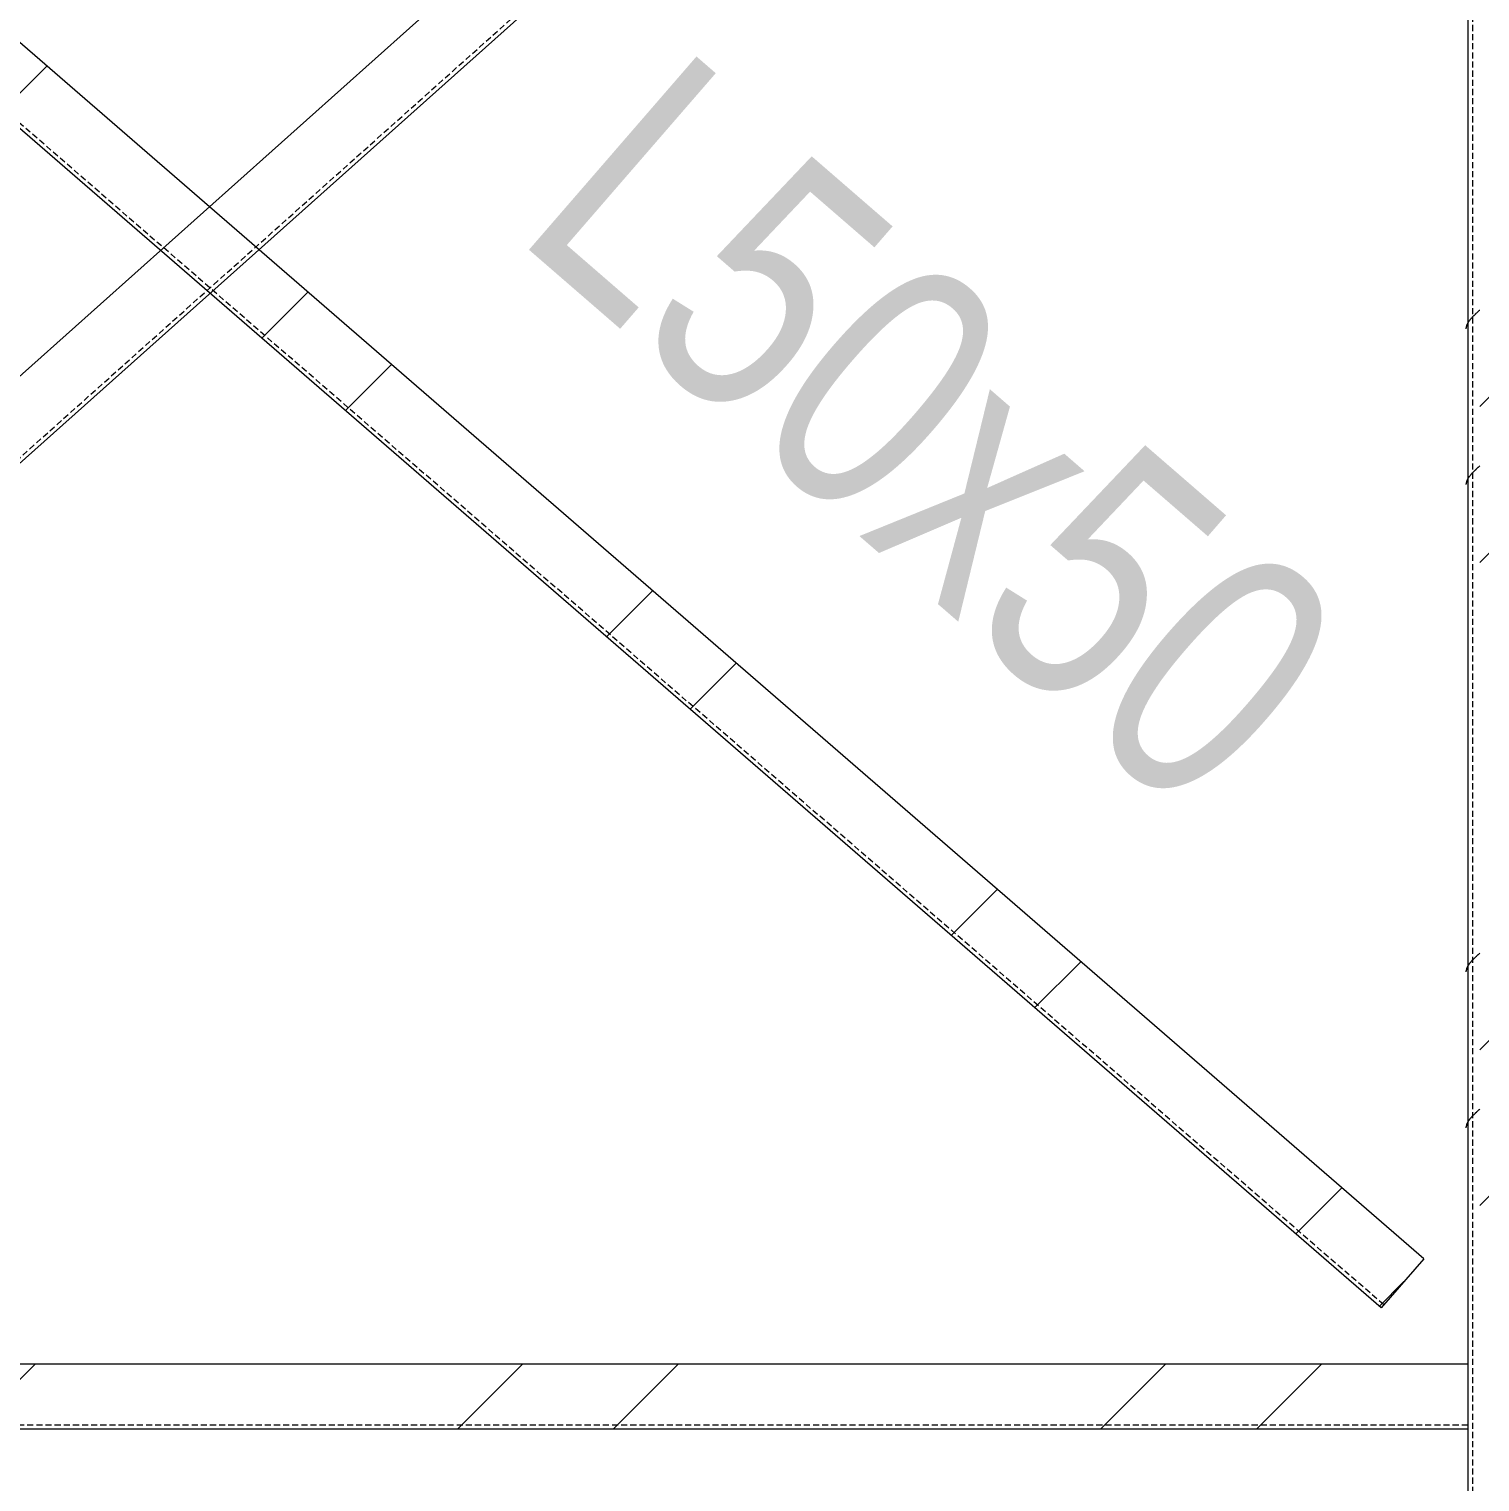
# Model space of a CAD drawing. Header units: centimetres. Extents: x -6111 to 13767, y -285 to 1600.
# Drawn here: x -3290.7 to -3177.3, y 409.8 to 523.4 of the extents above; entities that cross this region are included whole.
import ezdxf

# ---------------------------------------------------------------- set-up
doc = ezdxf.new("R2010")
doc.units = ezdxf.units.CM
doc.linetypes.add('Hidden', pattern=[0.714375, 0.47625, -0.238125])
for name, color, linetype, lineweight in [('S-BEAM', 7, 'Continuous', 9), ('S-BEAM-IDEN', 7, 'Continuous', 18), ('S-COLS', 7, 'Continuous', 9)]:
    doc.layers.add(name, color=color, linetype=linetype, lineweight=lineweight)
doc.styles.add('Century Gothic_2', font='GOTHIC.TTF', dxfattribs={"width": 0.8, "height": 20})
pattern_1 = [(45, (0, 0), (-25.14472, 25.14472), []), (45, (0, 38.1), (-25.14472, 25.14472), [])]

# ---------------------------------------------------------------- blocks, each defined once
blk = doc.blocks.new('FP_87-Elevación Eje 2')
at = {"layer": 'S-COLS'}
blk.add_line((-5483.65, 594.99), (-5483.65, 46.02), dxfattribs=at)
at = {"layer": 'S-COLS', "color": 9, "true_color": 0xc0c0c0}
for p, q in [((-5483.18, 500.97), (-5483.16, 500.99)), ((-5483.16, 500.99), (-5483.14, 501.02)), ((-5483.14, 501.02), (-5483.11, 501.04)), ((-5483.11, 501.04), (-5483.09, 501.06)), ((-5483.09, 501.06), (-5483.06, 501.09)), ((-5483.06, 501.09), (-5483.04, 501.11)), ((-5483.04, 501.11), (-5483.01, 501.13)), ((-5483.01, 501.13), (-5482.99, 501.16)), ((-5482.99, 501.16), (-5482.96, 501.18)), ((-5482.96, 501.18), (-5482.94, 501.2)), ((-5482.94, 501.2), (-5482.91, 501.23)), ((-5482.91, 501.23), (-5482.89, 501.25)), ((-5482.89, 501.25), (-5482.86, 501.27)), ((-5482.86, 501.27), (-5482.83, 501.3)), ((-5482.83, 501.3), (-5482.81, 501.32)), ((-5482.81, 501.32), (-5482.78, 501.34)), ((-5482.78, 501.34), (-5482.76, 501.37)), ((-5482.76, 501.37), (-5482.73, 501.39)), ((-5482.73, 501.39), (-5482.7, 501.41)), ((-5483.77, 500.02), (-5483.76, 500.04)), ((-5483.77, 499.99), (-5483.77, 500.02)), ((-5483.77, 499.97), (-5483.77, 499.99)), ((-5483.77, 499.95), (-5483.77, 499.97)), ((-5483.76, 500.09), (-5483.75, 500.11)), ((-5483.76, 500.06), (-5483.76, 500.09)), ((-5483.76, 500.04), (-5483.76, 500.06)), ((-5483.75, 500.11), (-5483.74, 500.13)), ((-5483.74, 500.16), (-5483.73, 500.18)), ((-5483.74, 500.13), (-5483.74, 500.16)), ((-5483.73, 500.18), (-5483.72, 500.2)), ((-5483.72, 500.23), (-5483.71, 500.25)), ((-5483.72, 500.2), (-5483.72, 500.23)), ((-5483.71, 500.25), (-5483.7, 500.27)), ((-5483.7, 500.27), (-5483.69, 500.3)), ((-5483.69, 500.3), (-5483.68, 500.32)), ((-5483.68, 500.32), (-5483.67, 500.34)), ((-5483.67, 500.34), (-5483.66, 500.37)), ((-5483.66, 500.37), (-5483.64, 500.39)), ((-5483.64, 500.39), (-5483.63, 500.41)), ((-5483.63, 500.41), (-5483.62, 500.44)), ((-5483.62, 500.44), (-5483.61, 500.46)), ((-5483.61, 500.46), (-5483.59, 500.48)), ((-5483.59, 500.48), (-5483.58, 500.51)), ((-5483.58, 500.51), (-5483.56, 500.53)), ((-5483.56, 500.53), (-5483.55, 500.55)), ((-5483.55, 500.55), (-5483.53, 500.58)), ((-5483.53, 500.58), (-5483.51, 500.6)), ((-5483.51, 500.6), (-5483.49, 500.62)), ((-5483.49, 500.62), (-5483.48, 500.65)), ((-5483.48, 500.65), (-5483.46, 500.67)), ((-5483.46, 500.67), (-5483.44, 500.69)), ((-5483.44, 500.69), (-5483.42, 500.72)), ((-5483.42, 500.72), (-5483.4, 500.74)), ((-5483.4, 500.74), (-5483.38, 500.76)), ((-5483.38, 500.76), (-5483.36, 500.79)), ((-5483.36, 500.79), (-5483.34, 500.81)), ((-5483.34, 500.81), (-5483.32, 500.83)), ((-5483.32, 500.83), (-5483.3, 500.85)), ((-5483.3, 500.85), (-5483.27, 500.88)), ((-5483.27, 500.88), (-5483.25, 500.9)), ((-5483.25, 500.9), (-5483.23, 500.92)), ((-5483.23, 500.92), (-5483.21, 500.95)), ((-5483.21, 500.95), (-5483.18, 500.97)), ((-5483.46, 488.48), (-5483.44, 488.5)), ((-5483.44, 488.5), (-5483.42, 488.53)), ((-5483.42, 488.53), (-5483.4, 488.55)), ((-5483.4, 488.55), (-5483.38, 488.57)), ((-5483.38, 488.57), (-5483.36, 488.6)), ((-5483.36, 488.6), (-5483.34, 488.62)), ((-5483.34, 488.62), (-5483.32, 488.64)), ((-5483.32, 488.64), (-5483.3, 488.67)), ((-5483.3, 488.67), (-5483.27, 488.69)), ((-5483.27, 488.69), (-5483.25, 488.71)), ((-5483.25, 488.71), (-5483.23, 488.74)), ((-5483.23, 488.74), (-5483.21, 488.76)), ((-5483.21, 488.76), (-5483.18, 488.78)), ((-5483.18, 488.78), (-5483.16, 488.81)), ((-5483.16, 488.81), (-5483.14, 488.83)), ((-5483.14, 488.83), (-5483.11, 488.85)), ((-5483.11, 488.85), (-5483.09, 488.88)), ((-5483.09, 488.88), (-5483.06, 488.9)), ((-5483.06, 488.9), (-5483.04, 488.92)), ((-5483.04, 488.92), (-5483.01, 488.95)), ((-5483.01, 488.95), (-5482.99, 488.97)), ((-5482.99, 488.97), (-5482.96, 488.99)), ((-5482.96, 488.99), (-5482.94, 489.02)), ((-5482.94, 489.02), (-5482.91, 489.04)), ((-5482.91, 489.04), (-5482.89, 489.06)), ((-5482.89, 489.06), (-5482.86, 489.09)), ((-5482.86, 489.09), (-5482.83, 489.11)), ((-5482.83, 489.11), (-5482.81, 489.13)), ((-5482.81, 489.13), (-5482.78, 489.16)), ((-5482.78, 489.16), (-5482.76, 489.18)), ((-5482.76, 489.18), (-5482.73, 489.2)), ((-5482.73, 489.2), (-5482.7, 489.23)), ((-5483.77, 487.83), (-5483.76, 487.85)), ((-5483.77, 487.8), (-5483.77, 487.83)), ((-5483.77, 487.78), (-5483.77, 487.8)), ((-5483.77, 487.76), (-5483.77, 487.78)), ((-5483.76, 487.9), (-5483.75, 487.92)), ((-5483.76, 487.87), (-5483.76, 487.9)), ((-5483.76, 487.85), (-5483.76, 487.87)), ((-5483.75, 487.92), (-5483.74, 487.94)), ((-5483.74, 487.97), (-5483.73, 487.99)), ((-5483.74, 487.94), (-5483.74, 487.97)), ((-5483.73, 487.99), (-5483.72, 488.01)), ((-5483.72, 488.04), (-5483.71, 488.06)), ((-5483.72, 488.01), (-5483.72, 488.04)), ((-5483.71, 488.06), (-5483.7, 488.08)), ((-5483.7, 488.08), (-5483.69, 488.11)), ((-5483.69, 488.11), (-5483.68, 488.13)), ((-5483.68, 488.13), (-5483.67, 488.15)), ((-5483.67, 488.15), (-5483.66, 488.18)), ((-5483.66, 488.18), (-5483.64, 488.2)), ((-5483.64, 488.2), (-5483.63, 488.22)), ((-5483.63, 488.22), (-5483.62, 488.25)), ((-5483.62, 488.25), (-5483.61, 488.27)), ((-5483.61, 488.27), (-5483.59, 488.29)), ((-5483.59, 488.29), (-5483.58, 488.32)), ((-5483.58, 488.32), (-5483.56, 488.34)), ((-5483.56, 488.34), (-5483.55, 488.36)), ((-5483.55, 488.36), (-5483.53, 488.39)), ((-5483.53, 488.39), (-5483.51, 488.41)), ((-5483.51, 488.41), (-5483.49, 488.43)), ((-5483.49, 488.43), (-5483.48, 488.46)), ((-5483.48, 488.46), (-5483.46, 488.48)), ((-5482.86, 450.99), (-5482.83, 451.01)), ((-5482.83, 451.01), (-5482.81, 451.03)), ((-5482.81, 451.03), (-5482.78, 451.06)), ((-5482.78, 451.06), (-5482.76, 451.08)), ((-5482.76, 451.08), (-5482.73, 451.1)), ((-5482.73, 451.1), (-5482.7, 451.13)), ((-5483.74, 449.87), (-5483.73, 449.89)), ((-5483.74, 449.84), (-5483.74, 449.87)), ((-5483.73, 449.89), (-5483.72, 449.91)), ((-5483.72, 449.94), (-5483.71, 449.96)), ((-5483.72, 449.91), (-5483.72, 449.94)), ((-5483.71, 449.96), (-5483.7, 449.98)), ((-5483.7, 449.98), (-5483.69, 450.01)), ((-5483.69, 450.01), (-5483.68, 450.03)), ((-5483.68, 450.03), (-5483.67, 450.05)), ((-5483.67, 450.05), (-5483.66, 450.08)), ((-5483.66, 450.08), (-5483.64, 450.1)), ((-5483.64, 450.1), (-5483.63, 450.12)), ((-5483.63, 450.12), (-5483.62, 450.15)), ((-5483.62, 450.15), (-5483.61, 450.17)), ((-5483.61, 450.17), (-5483.59, 450.19)), ((-5483.59, 450.19), (-5483.58, 450.22)), ((-5483.58, 450.22), (-5483.56, 450.24)), ((-5483.56, 450.24), (-5483.55, 450.26)), ((-5483.55, 450.26), (-5483.53, 450.29)), ((-5483.53, 450.29), (-5483.51, 450.31)), ((-5483.51, 450.31), (-5483.49, 450.33)), ((-5483.49, 450.33), (-5483.48, 450.36)), ((-5483.48, 450.36), (-5483.46, 450.38)), ((-5483.46, 450.38), (-5483.44, 450.4)), ((-5483.44, 450.4), (-5483.42, 450.43)), ((-5483.42, 450.43), (-5483.4, 450.45)), ((-5483.4, 450.45), (-5483.38, 450.47)), ((-5483.38, 450.47), (-5483.36, 450.5)), ((-5483.36, 450.5), (-5483.34, 450.52)), ((-5483.34, 450.52), (-5483.32, 450.54)), ((-5483.32, 450.54), (-5483.3, 450.57)), ((-5483.3, 450.57), (-5483.27, 450.59)), ((-5483.27, 450.59), (-5483.25, 450.61)), ((-5483.25, 450.61), (-5483.23, 450.64)), ((-5483.23, 450.64), (-5483.21, 450.66)), ((-5483.21, 450.66), (-5483.18, 450.68)), ((-5483.18, 450.68), (-5483.16, 450.71)), ((-5483.16, 450.71), (-5483.14, 450.73)), ((-5483.14, 450.73), (-5483.11, 450.75)), ((-5483.11, 450.75), (-5483.09, 450.78)), ((-5483.09, 450.78), (-5483.06, 450.8)), ((-5483.06, 450.8), (-5483.04, 450.82)), ((-5483.04, 450.82), (-5483.01, 450.85)), ((-5483.01, 450.85), (-5482.99, 450.87)), ((-5482.99, 450.87), (-5482.96, 450.89)), ((-5482.96, 450.89), (-5482.94, 450.92)), ((-5482.94, 450.92), (-5482.91, 450.94)), ((-5482.91, 450.94), (-5482.89, 450.96)), ((-5482.89, 450.96), (-5482.86, 450.99)), ((-5483.77, 449.73), (-5483.76, 449.75)), ((-5483.77, 449.7), (-5483.77, 449.73)), ((-5483.77, 449.68), (-5483.77, 449.7)), ((-5483.77, 449.66), (-5483.77, 449.68)), ((-5483.76, 449.8), (-5483.75, 449.82)), ((-5483.76, 449.77), (-5483.76, 449.8)), ((-5483.76, 449.75), (-5483.76, 449.77)), ((-5483.75, 449.82), (-5483.74, 449.84)), ((-5483.18, 438.49), (-5483.16, 438.52)), ((-5483.16, 438.52), (-5483.14, 438.54)), ((-5483.14, 438.54), (-5483.11, 438.56)), ((-5483.11, 438.56), (-5483.09, 438.59)), ((-5483.09, 438.59), (-5483.06, 438.61)), ((-5483.06, 438.61), (-5483.04, 438.63)), ((-5483.04, 438.63), (-5483.01, 438.66)), ((-5483.01, 438.66), (-5482.99, 438.68)), ((-5482.99, 438.68), (-5482.96, 438.7)), ((-5482.96, 438.7), (-5482.94, 438.73)), ((-5482.94, 438.73), (-5482.91, 438.75)), ((-5482.91, 438.75), (-5482.89, 438.77)), ((-5482.89, 438.77), (-5482.86, 438.8)), ((-5482.86, 438.8), (-5482.83, 438.82)), ((-5482.83, 438.82), (-5482.81, 438.84)), ((-5482.81, 438.84), (-5482.78, 438.87)), ((-5482.78, 438.87), (-5482.76, 438.89)), ((-5482.76, 438.89), (-5482.73, 438.91)), ((-5482.73, 438.91), (-5482.7, 438.94)), ((-5483.77, 437.54), (-5483.76, 437.56)), ((-5483.77, 437.51), (-5483.77, 437.54)), ((-5483.77, 437.49), (-5483.77, 437.51)), ((-5483.77, 437.47), (-5483.77, 437.49)), ((-5483.76, 437.61), (-5483.75, 437.63)), ((-5483.76, 437.58), (-5483.76, 437.61)), ((-5483.76, 437.56), (-5483.76, 437.58)), ((-5483.75, 437.63), (-5483.74, 437.65)), ((-5483.74, 437.68), (-5483.73, 437.7)), ((-5483.74, 437.65), (-5483.74, 437.68)), ((-5483.73, 437.7), (-5483.72, 437.72)), ((-5483.72, 437.75), (-5483.71, 437.77)), ((-5483.72, 437.72), (-5483.72, 437.75)), ((-5483.71, 437.77), (-5483.7, 437.79)), ((-5483.7, 437.79), (-5483.69, 437.82)), ((-5483.69, 437.82), (-5483.68, 437.84)), ((-5483.68, 437.84), (-5483.67, 437.86)), ((-5483.67, 437.86), (-5483.66, 437.89)), ((-5483.66, 437.89), (-5483.64, 437.91)), ((-5483.64, 437.91), (-5483.63, 437.93)), ((-5483.63, 437.93), (-5483.62, 437.96)), ((-5483.62, 437.96), (-5483.61, 437.98)), ((-5483.61, 437.98), (-5483.59, 438)), ((-5483.59, 438), (-5483.58, 438.03)), ((-5483.58, 438.03), (-5483.56, 438.05)), ((-5483.56, 438.05), (-5483.55, 438.07)), ((-5483.55, 438.07), (-5483.53, 438.1)), ((-5483.53, 438.1), (-5483.51, 438.12)), ((-5483.51, 438.12), (-5483.49, 438.14)), ((-5483.49, 438.14), (-5483.48, 438.17)), ((-5483.48, 438.17), (-5483.46, 438.19)), ((-5483.46, 438.19), (-5483.44, 438.21)), ((-5483.44, 438.21), (-5483.42, 438.24)), ((-5483.42, 438.24), (-5483.4, 438.26)), ((-5483.4, 438.26), (-5483.38, 438.28)), ((-5483.38, 438.28), (-5483.36, 438.31)), ((-5483.36, 438.31), (-5483.34, 438.33)), ((-5483.34, 438.33), (-5483.32, 438.35)), ((-5483.32, 438.35), (-5483.3, 438.38)), ((-5483.3, 438.38), (-5483.27, 438.4)), ((-5483.27, 438.4), (-5483.25, 438.42)), ((-5483.25, 438.42), (-5483.23, 438.45)), ((-5483.23, 438.45), (-5483.21, 438.47)), ((-5483.21, 438.47), (-5483.18, 438.49))]:
    blk.add_line(p, q, dxfattribs=at)
blk = doc.blocks.new('HSS Rectangular-Column - 75 x 75-V85-Elevación Eje 2')
at = {"layer": 'S-COLS', "true_color": 0xc0c0c0}
h = blk.add_hatch(dxfattribs=at)
h.set_pattern_fill('FP_2', color=9, style=0, pattern_type=2)
h.set_pattern_definition(pattern_1)
h.paths.add_polyline_path([(-5477.1, 46.02), (-5477.1, 620.8), (-5482.7, 620.8), (-5482.7, 46.02)])
at = {"layer": 'S-COLS', "linetype": 'Hidden'}
blk.add_line((-5483.25, 46.02), (-5483.25, 620.8), dxfattribs=at)
at = {"layer": 'S-COLS'}
blk.add_blockref('FP_87-Elevación Eje 2', (0, 0), dxfattribs=at)
blk = doc.blocks.new('M_L Equal Angles - L51X51X3_2-V98-Elevación Eje 2')
at = {"layer": 'S-BEAM', "true_color": 0xc0c0c0}
h = blk.add_hatch(dxfattribs=at)
h.set_pattern_fill('FP_34', color=9, style=0, pattern_type=2)
h.set_pattern_definition(pattern_1)
h.paths.add_polyline_path([(-5490.43, 423.38), (-5487.1, 427.22), (-5671.41, 586.9), (-5674.73, 583.06), (-5556.33, 480.48)])
at = {"layer": 'S-BEAM'}
for p, q in [((-5487.1, 427.22), (-5671.41, 586.9)), ((-5490.43, 423.38), (-5674.73, 583.06)), ((-5487.1, 427.22), (-5490.43, 423.38))]:
    blk.add_line(p, q, dxfattribs=at)
at = {"layer": 'S-BEAM', "linetype": 'Hidden'}
blk.add_line((-5490.22, 423.62), (-5674.53, 583.3), dxfattribs=at)
blk = doc.blocks.new('M_L Equal Angles - L51X51X3_2-V99-Elevación Eje 2')
at = {"layer": 'S-BEAM', "true_color": 0xc0c0c0}
h = blk.add_hatch(dxfattribs=at)
h.set_pattern_fill('FP_34', color=9, style=0, pattern_type=2)
h.set_pattern_definition(pattern_1)
h.paths.add_polyline_path([(-5668.89, 425.11), (-5489.71, 585.13), (-5493.09, 588.92), (-5672.27, 428.9)])
at = {"layer": 'S-BEAM'}
for p, q in [((-5493.09, 588.92), (-5672.27, 428.9)), ((-5489.71, 585.13), (-5668.89, 425.11))]:
    blk.add_line(p, q, dxfattribs=at)
at = {"layer": 'S-BEAM', "linetype": 'Hidden'}
blk.add_line((-5669.1, 425.35), (-5489.92, 585.37), dxfattribs=at)
blk = doc.blocks.new('M_L Equal Angles - L51X51X3_2-1755893-Elevación Eje 2')
at = {"layer": 'S-BEAM', "true_color": 0xc0c0c0}
h = blk.add_hatch(dxfattribs=at)
h.set_pattern_fill('FP_4', color=9, style=0, pattern_type=2)
h.set_pattern_definition(pattern_1)
h.paths.add_polyline_path([(-5483.65, 413.91), (-5483.65, 418.99), (-5678, 418.99), (-5678, 413.91), (-5556.33, 413.91)])
at = {"layer": 'S-BEAM'}
for p, q in [((-5483.65, 418.99), (-5678, 418.99)), ((-5483.65, 413.91), (-5678, 413.91))]:
    blk.add_line(p, q, dxfattribs=at)
at = {"layer": 'S-BEAM', "linetype": 'Hidden'}
blk.add_line((-5483.65, 414.22), (-5678, 414.22), dxfattribs=at)

msp = doc.modelspace()

# ---------------------------------------------------------------- block references
at = {"layer": 'S-BEAM'}
for name in ['M_L Equal Angles - L51X51X3_2-V99-Elevación Eje 2', 'M_L Equal Angles - L51X51X3_2-V98-Elevación Eje 2', 'M_L Equal Angles - L51X51X3_2-1755893-Elevación Eje 2']:
    msp.add_blockref(name, (2305.433, 0), dxfattribs=at)
at = {"layer": 'S-COLS'}
msp.add_blockref('HSS Rectangular-Column - 75 x 75-V85-Elevación Eje 2', (2305.433, 0), dxfattribs=at)

# ---------------------------------------------------------------- texts
at = {"layer": 'S-BEAM-IDEN', "lineweight": 9, "insert": (-3239.852, 522.384), "char_height": 20, "width": 87.86495, "attachment_point": 1, "rotation": 319.09363, "style": 'Century Gothic_2'}
msp.add_mtext('L50x50', dxfattribs=at)

doc.saveas('drawing.dxf')
